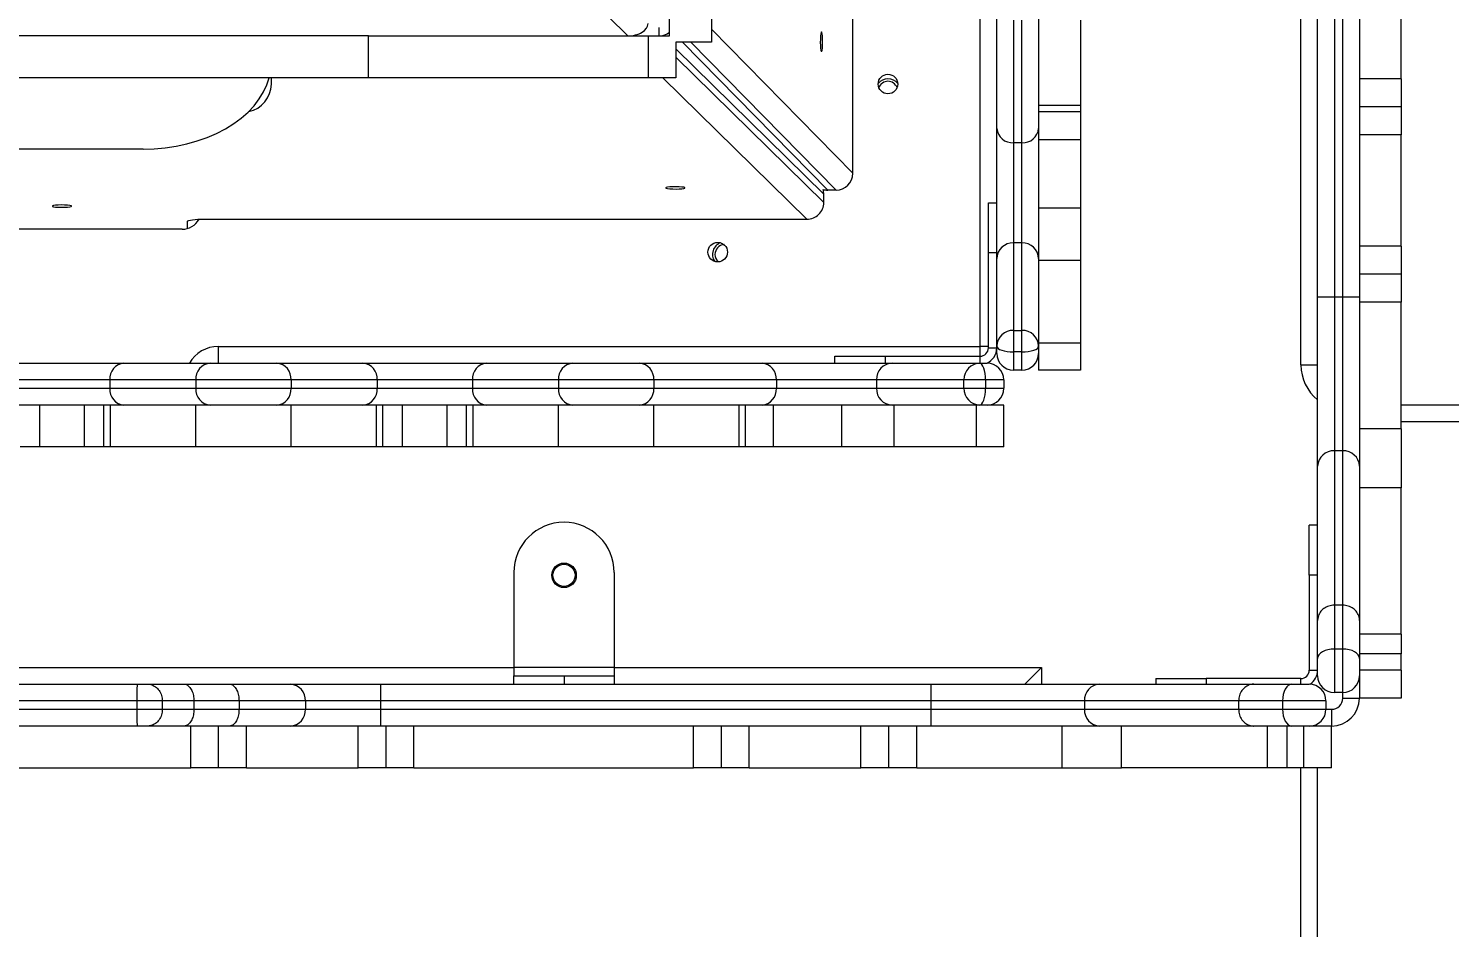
# Model space of a CAD drawing. Header units: millimetres. Extents: x -6328 to 5334, y -5037 to 4112.
# Drawn here: x -729 to -219, y 317 to 639 of the extents above; entities that cross this region are included whole.
import ezdxf

# ---------------------------------------------------------------- set-up
doc = ezdxf.new("R2010")
doc.units = ezdxf.units.MM
for name, color, linetype in [('DIKOM_ОБЪЕКТ', 7, 'Continuous'), ('DIKOM_РАЗМЕР_ЗОНА', 7, 'Continuous'), ('DIKOM_РАЗМЕР_ОБЪЕКТА', 7, 'Continuous')]:
    doc.layers.add(name, color=color, linetype=linetype)
doc.styles.add('style1', font='arial.ttf', dxfattribs={"width": 0.8})
doc.dimstyles.new('1-50', dxfattribs={"dimtxt": 300, "dimasz": 200, "dimexe": 100, "dimexo": 0, "dimgap": 100, "dimtad": 1, "dimtxsty": 'style1', "dimcen": 200, "dimclrd": 7, "dimclre": 7, "dimclrt": 7, "dimadec": 1, "dimazin": 2, "dimtfac": 1, "dimtmove": 0, "dimatfit": 2, "dimfxl": 0, "dimlwd": 25, "dimlwe": 18, "dimarcsym": 0})

# ---------------------------------------------------------------- blocks, each defined once
blk = doc.blocks.new('*D0')
at = {"layer": 'Defpoints', "color": 0, "transparency": 16777216}
for p in [(-3539.45, 760.32), (3333.52, 448.13), (3333.52, -4437.11)]:
    blk.add_point(p, dxfattribs=at)
at = {"layer": 'DIKOM_РАЗМЕР_ОБЪЕКТА', "color": 7, "lineweight": 18, "transparency": 16777216}
for p, q in [((-3539.45, 760.32), (-3539.45, -4537.11)), ((3333.52, 448.13), (3333.52, -4537.11))]:
    blk.add_line(p, q, dxfattribs=at)
at = {"layer": 'DIKOM_РАЗМЕР_ОБЪЕКТА', "color": 7, "lineweight": 25, "transparency": 16777216}
blk.add_line((-3339.45, -4437.11), (3133.52, -4437.11), dxfattribs=at)
at = {"layer": 'DIKOM_РАЗМЕР_ОБЪЕКТА', "color": 7, "transparency": 16777216}
for points in [[(-3339.45, -4403.77), (-3339.45, -4470.44), (-3539.45, -4437.11)], [(3133.52, -4403.77), (3133.52, -4470.44), (3333.52, -4437.11)]]:
    blk.add_solid(points, dxfattribs=at)
at = {"layer": 'DIKOM_РАЗМЕР_ОБЪЕКТА', "color": 7, "transparency": 16777216, "insert": (-102.96, -4183.94), "char_height": 300, "attachment_point": 5, "style": 'style1'}
blk.add_mtext('6900', dxfattribs=at)
blk = doc.blocks.new('*D1')
at = {"layer": 'Defpoints', "color": 0, "transparency": 16777216}
for p in [(-5040.91, 625.75), (5333.52, 448.13), (5333.52, -4936.78)]:
    blk.add_point(p, dxfattribs=at)
at = {"layer": 'DIKOM_РАЗМЕР_ЗОНА', "color": 7, "lineweight": 18, "transparency": 16777216}
for p, q in [((-5040.91, 625.75), (-5040.91, -5036.78)), ((5333.52, 448.13), (5333.52, -5036.78))]:
    blk.add_line(p, q, dxfattribs=at)
at = {"layer": 'DIKOM_РАЗМЕР_ЗОНА', "color": 7, "lineweight": 25, "transparency": 16777216}
blk.add_line((-4840.91, -4936.78), (5133.52, -4936.78), dxfattribs=at)
at = {"layer": 'DIKOM_РАЗМЕР_ЗОНА', "color": 7, "transparency": 16777216}
for points in [[(-4840.91, -4903.45), (-4840.91, -4970.11), (-5040.91, -4936.78)], [(5133.52, -4903.45), (5133.52, -4970.11), (5333.52, -4936.78)]]:
    blk.add_solid(points, dxfattribs=at)
at = {"layer": 'DIKOM_РАЗМЕР_ЗОНА', "color": 7, "transparency": 16777216, "insert": (-104.69, -4683.61), "char_height": 300, "attachment_point": 5, "style": 'style1'}
blk.add_mtext('10400', dxfattribs=at)
blk = doc.blocks.new('*D2')
at = {"layer": 'Defpoints', "color": 0, "transparency": 16777216}
for p in [(-5303.77, 2121.42), (-1621.11, 2121.42), (560.33, -2395.62)]:
    blk.add_point(p, dxfattribs=at)
at = {"layer": 'DIKOM_РАЗМЕР_ОБЪЕКТА', "color": 7, "lineweight": 18, "transparency": 16777216}
for p, q in [((-1621.11, 2121.42), (-5403.77, 2121.42)), ((560.33, -2395.62), (-5403.77, -2395.62))]:
    blk.add_line(p, q, dxfattribs=at)
at = {"layer": 'DIKOM_РАЗМЕР_ОБЪЕКТА', "color": 7, "lineweight": 25, "transparency": 16777216}
blk.add_line((-5303.77, -2195.62), (-5303.77, 1921.42), dxfattribs=at)
at = {"layer": 'DIKOM_РАЗМЕР_ОБЪЕКТА', "color": 7, "transparency": 16777216}
for points in [[(-5337.11, 1921.42), (-5270.44, 1921.42), (-5303.77, 2121.42)], [(-5337.11, -2195.62), (-5270.44, -2195.62), (-5303.77, -2395.62)]]:
    blk.add_solid(points, dxfattribs=at)
at = {"layer": 'DIKOM_РАЗМЕР_ОБЪЕКТА', "color": 7, "transparency": 16777216, "insert": (-5556.94, -137.1), "char_height": 300, "attachment_point": 5, "rotation": 90, "style": 'style1'}
blk.add_mtext('4500', dxfattribs=at)
blk = doc.blocks.new('*D3')
at = {"layer": 'Defpoints', "color": 0, "transparency": 16777216}
for p in [(-1814.92, 4111.71), (-5877.98, -3895.62), (33.33, -3895.62)]:
    blk.add_point(p, dxfattribs=at)
at = {"layer": 'DIKOM_РАЗМЕР_ЗОНА', "color": 7, "lineweight": 18, "transparency": 16777216}
for p, q in [((-1814.92, 4111.71), (-5977.98, 4111.71)), ((33.33, -3895.62), (-5977.98, -3895.62))]:
    blk.add_line(p, q, dxfattribs=at)
at = {"layer": 'DIKOM_РАЗМЕР_ЗОНА', "color": 7, "lineweight": 25, "transparency": 16777216}
blk.add_line((-5877.98, 3911.71), (-5877.98, -3695.62), dxfattribs=at)
at = {"layer": 'DIKOM_РАЗМЕР_ЗОНА', "color": 7, "transparency": 16777216}
for points in [[(-5911.31, 3911.71), (-5844.65, 3911.71), (-5877.98, 4111.71)], [(-5911.31, -3695.62), (-5844.65, -3695.62), (-5877.98, -3895.62)]]:
    blk.add_solid(points, dxfattribs=at)
at = {"layer": 'DIKOM_РАЗМЕР_ЗОНА', "color": 7, "transparency": 16777216, "insert": (-6131.15, 108.05), "char_height": 300, "attachment_point": 5, "rotation": 90, "style": 'style1'}
blk.add_mtext('8000', dxfattribs=at)

msp = doc.modelspace()

# ---------------------------------------------------------------- linework, layer by layer
at = {"layer": 'DIKOM_ОБЪЕКТ', "color": 7, "linetype": 'Continuous', "lineweight": 15}
for p, q in [((-513.921, 636.565), (-702.532, 824.311)), ((-433.277, 587.355), (-433.277, 803.311)), ((-387.67, 525.311), (-387.67, 798.311)), ((-266.67, 542.969), (-266.67, 740.195)), ((-260.67, 740.195), (-260.67, 542.969)), ((-257.67, 542.969), (-257.67, 740.195)), ((-251.67, 740.195), (-251.67, 542.969)), ((-236.67, 621.182), (-236.67, 721.358)), ((-272.67, 518.676), (-272.67, 656.689)), ((-381.67, 603.434), (-381.67, 647.368)), ((-366.67, 647.368), (-366.67, 603.434)), ((-498.924, 636.579), (-498.924, 644.155)), ((-483.924, 644.155), (-483.924, 634.311)), ((-375.67, 642.249), (-375.67, 598.316)), ((-372.67, 598.316), (-372.67, 642.249)), ((-351.67, 642.249), (-351.67, 611.661)), ((-502.67, 636.565), (-502.67, 639.565)), ((-499.707, 637.348), (-499.693, 637.333)), ((-499.693, 637.333), (-499.707, 637.348)), ((-483.924, 638.938), (-433.277, 587.355)), ((-606.894, 636.565), (-826.446, 636.565)), ((-606.894, 621.565), (-606.894, 636.565)), ((-606.894, 636.565), (-506.514, 636.565)), ((-506.514, 621.565), (-506.514, 636.565)), ((-506.514, 636.565), (-498.91, 636.565)), ((-501.43, 636.565), (-501.54, 636.673)), ((-483.924, 634.311), (-496.67, 634.311)), ((-496.67, 634.311), (-496.67, 621.565)), ((-443.67, 579.854), (-496.67, 631.891)), ((-494.251, 634.311), (-442.213, 581.311)), ((-439.234, 581.311), (-491.272, 634.311)), ((-496.67, 628.913), (-443.67, 576.875)), ((-606.894, 621.565), (-826.446, 621.565)), ((-641.67, 619.311), (-641.67, 621.565)), ((-506.514, 621.565), (-606.894, 621.565)), ((-496.67, 621.565), (-506.514, 621.565)), ((-449.714, 570.918), (-501.298, 621.565)), ((-236.67, 621.182), (-251.67, 621.182)), ((-236.67, 621.182), (-236.67, 611.182)), ((-351.67, 611.661), (-366.67, 611.661)), ((-351.67, 611.661), (-351.67, 609.311)), ((-351.67, 609.311), (-366.67, 609.311)), ((-351.67, 609.311), (-351.67, 599.311)), ((-236.67, 611.182), (-251.67, 611.182)), ((-236.67, 611.182), (-236.67, 601.182)), ((-381.67, 556.783), (-381.67, 603.434)), ((-366.67, 603.434), (-366.67, 556.783)), ((-236.67, 601.182), (-251.67, 601.182)), ((-236.67, 561.182), (-236.67, 601.182)), ((-687.67, 596.038), (-745.67, 596.038)), ((-372.67, 598.316), (-375.67, 598.316)), ((-375.67, 598.316), (-375.67, 562.43)), ((-372.67, 562.43), (-372.67, 598.316)), ((-351.67, 599.311), (-366.67, 599.311)), ((-351.67, 599.311), (-351.67, 574.886)), ((-439.234, 581.311), (-442.213, 581.311)), ((-443.67, 576.875), (-443.67, 579.854)), ((-384.67, 558.811), (-384.67, 576.811)), ((-384.67, 576.811), (-381.67, 576.811)), ((-665.67, 570.918), (-449.714, 570.918)), ((-351.67, 574.886), (-366.67, 574.886)), ((-351.67, 574.886), (-351.67, 556.062)), ((-673.67, 567.311), (-759.67, 567.311)), ((-671.67, 567.602), (-671.67, 570.201)), ((-375.67, 562.43), (-375.67, 531.07)), ((-372.67, 562.43), (-375.67, 562.43)), ((-372.67, 531.07), (-372.67, 562.43)), ((-236.67, 561.182), (-251.67, 561.182)), ((-236.67, 561.182), (-236.67, 551.182)), ((-381.67, 558.811), (-384.67, 558.811)), ((-384.67, 524.811), (-384.67, 558.811)), ((-381.67, 525.423), (-381.67, 556.783)), ((-366.67, 556.783), (-366.67, 525.423)), ((-351.67, 556.062), (-366.67, 556.062)), ((-351.67, 556.062), (-351.67, 526.517)), ((-236.67, 551.182), (-251.67, 551.182)), ((-236.67, 551.182), (-236.67, 541.182)), ((-260.67, 542.969), (-266.67, 542.969)), ((-266.67, 482.421), (-266.67, 542.969)), ((-260.67, 542.969), (-260.67, 487.926)), ((-257.67, 542.969), (-260.67, 542.969)), ((-257.67, 487.926), (-257.67, 542.969)), ((-251.67, 542.969), (-257.67, 542.969)), ((-251.67, 542.969), (-251.67, 482.421)), ((-236.67, 541.182), (-251.67, 541.182)), ((-236.67, 495.836), (-236.67, 541.182)), ((-375.67, 531.07), (-375.67, 523.341)), ((-375.67, 531.07), (-372.67, 531.07)), ((-372.67, 523.341), (-372.67, 531.07)), ((-660.67, 519.311), (-660.67, 525.311)), ((-660.67, 525.311), (-387.67, 525.311)), ((-384.67, 525.311), (-387.67, 525.311)), ((-387.67, 521.811), (-387.67, 525.311)), ((-384.67, 524.811), (-381.67, 524.811)), ((-381.67, 522.811), (-381.67, 525.423)), ((-351.67, 526.517), (-366.67, 526.517)), ((-366.67, 525.423), (-366.67, 522.811)), ((-351.67, 526.517), (-351.67, 516.811)), ((-439.67, 519.311), (-439.67, 521.811)), ((-439.67, 521.811), (-421.67, 521.811)), ((-421.67, 521.811), (-387.67, 521.811)), ((-421.67, 521.811), (-421.67, 519.311)), ((-387.67, 519.311), (-387.67, 521.811)), ((-372.67, 523.341), (-375.67, 523.341)), ((-375.67, 523.341), (-375.67, 516.811)), ((-372.67, 516.811), (-372.67, 523.341)), ((-366.67, 522.811), (-366.67, 516.811)), ((-738.85, 519.311), (-694.49, 519.311)), ((-694.49, 519.311), (-663.613, 519.311)), ((-663.613, 519.311), (-639.727, 519.311)), ((-639.727, 519.311), (-608.85, 519.311)), ((-608.85, 519.311), (-564.49, 519.311)), ((-564.49, 519.311), (-533.613, 519.311)), ((-533.613, 519.311), (-509.727, 519.311)), ((-509.727, 519.311), (-465.794, 519.311)), ((-465.794, 519.311), (-419.142, 519.311)), ((-419.142, 519.311), (-387.782, 519.311)), ((-387.782, 519.311), (-385.17, 519.311)), ((-372.67, 516.811), (-375.67, 516.811)), ((-351.67, 516.811), (-366.67, 516.811)), ((-272.67, 518.676), (-266.67, 518.676)), ((-699.608, 513.311), (-733.732, 513.311)), ((-733.732, 510.311), (-699.608, 510.311)), ((-668.732, 513.311), (-699.608, 513.311)), ((-699.608, 513.311), (-699.608, 510.311)), ((-699.608, 510.311), (-668.732, 510.311)), ((-634.608, 513.311), (-668.732, 513.311)), ((-668.732, 513.311), (-668.732, 510.311)), ((-668.732, 510.311), (-634.608, 510.311)), ((-634.608, 513.311), (-634.608, 510.311)), ((-603.732, 513.311), (-634.608, 513.311)), ((-634.608, 510.311), (-603.732, 510.311)), ((-603.732, 513.311), (-603.732, 510.311)), ((-569.608, 513.311), (-603.732, 513.311)), ((-603.732, 510.311), (-569.608, 510.311)), ((-538.732, 513.311), (-569.608, 513.311)), ((-569.608, 513.311), (-569.608, 510.311)), ((-569.608, 510.311), (-538.732, 510.311)), ((-504.608, 513.311), (-538.732, 513.311)), ((-538.732, 513.311), (-538.732, 510.311)), ((-538.732, 510.311), (-504.608, 510.311)), ((-504.608, 513.311), (-504.608, 510.311)), ((-460.675, 513.311), (-504.608, 513.311)), ((-504.608, 510.311), (-460.675, 510.311)), ((-460.675, 513.311), (-460.675, 510.311)), ((-424.789, 513.311), (-460.675, 513.311)), ((-460.675, 510.311), (-424.789, 510.311)), ((-393.429, 513.311), (-424.789, 513.311)), ((-424.789, 513.311), (-424.789, 510.311)), ((-424.789, 510.311), (-393.429, 510.311)), ((-385.7, 513.311), (-393.429, 513.311)), ((-393.429, 510.311), (-393.429, 513.311)), ((-393.429, 510.311), (-385.7, 510.311)), ((-385.7, 513.311), (-385.7, 510.311)), ((-379.17, 513.311), (-385.7, 513.311)), ((-385.7, 510.311), (-379.17, 510.311)), ((-379.17, 513.311), (-379.17, 510.311)), ((-694.49, 504.311), (-738.85, 504.311)), ((-724.67, 489.311), (-724.67, 504.311)), ((-708.67, 489.311), (-708.67, 504.311)), ((-701.67, 489.311), (-701.67, 504.311)), ((-699.319, 489.311), (-699.319, 504.311)), ((-663.613, 504.311), (-694.49, 504.311)), ((-668.732, 489.311), (-668.732, 504.311)), ((-639.727, 504.311), (-663.613, 504.311)), ((-608.85, 504.311), (-639.727, 504.311)), ((-634.608, 489.311), (-634.608, 504.311)), ((-564.49, 504.311), (-608.85, 504.311)), ((-604.021, 489.311), (-604.021, 504.311)), ((-601.67, 489.311), (-601.67, 504.311)), ((-594.67, 489.311), (-594.67, 504.311)), ((-578.67, 489.311), (-578.67, 504.311)), ((-571.67, 489.311), (-571.67, 504.311)), ((-569.319, 489.311), (-569.319, 504.311)), ((-533.613, 504.311), (-564.49, 504.311)), ((-538.732, 489.311), (-538.732, 504.311)), ((-509.727, 504.311), (-533.613, 504.311)), ((-465.794, 504.311), (-509.727, 504.311)), ((-504.608, 489.311), (-504.608, 504.311)), ((-474.021, 489.311), (-474.021, 504.311)), ((-471.67, 489.311), (-471.67, 504.311)), ((-419.142, 504.311), (-465.794, 504.311)), ((-461.67, 489.311), (-461.67, 504.311)), ((-437.246, 489.311), (-437.246, 504.311)), ((-387.782, 504.311), (-419.142, 504.311)), ((-418.422, 489.311), (-418.422, 504.311)), ((-388.876, 489.311), (-388.876, 504.311)), ((-385.17, 504.311), (-387.782, 504.311)), ((-379.17, 504.311), (-385.17, 504.311)), ((-379.17, 489.311), (-379.17, 504.311)), ((378.368, 504.311), (-236.67, 504.311)), ((-236.67, 495.836), (-251.67, 495.836)), ((378.566, 498.311), (-236.67, 498.311)), ((-236.67, 495.836), (-236.67, 474.623)), ((-724.67, 489.311), (-731.67, 489.311)), ((-708.67, 489.311), (-724.67, 489.311)), ((-701.67, 489.311), (-708.67, 489.311)), ((-699.319, 489.311), (-701.67, 489.311)), ((-668.732, 489.311), (-699.319, 489.311)), ((-634.608, 489.311), (-668.732, 489.311)), ((-604.021, 489.311), (-634.608, 489.311)), ((-601.67, 489.311), (-604.021, 489.311)), ((-594.67, 489.311), (-601.67, 489.311)), ((-578.67, 489.311), (-594.67, 489.311)), ((-571.67, 489.311), (-578.67, 489.311)), ((-569.319, 489.311), (-571.67, 489.311)), ((-538.732, 489.311), (-569.319, 489.311)), ((-504.608, 489.311), (-538.732, 489.311)), ((-474.021, 489.311), (-504.608, 489.311)), ((-471.67, 489.311), (-474.021, 489.311)), ((-461.67, 489.311), (-471.67, 489.311)), ((-437.246, 489.311), (-461.67, 489.311)), ((-418.422, 489.311), (-437.246, 489.311)), ((-388.876, 489.311), (-418.422, 489.311)), ((-379.17, 489.311), (-388.876, 489.311)), ((-260.67, 487.926), (-260.67, 432.619)), ((-257.67, 487.926), (-260.67, 487.926)), ((-257.67, 432.619), (-257.67, 487.926)), ((-266.67, 427.18), (-266.67, 482.421)), ((-251.67, 482.421), (-251.67, 427.18)), ((-236.67, 474.623), (-251.67, 474.623)), ((-236.67, 422.24), (-236.67, 474.623)), ((-266.67, 461.311), (-269.67, 461.311)), ((-269.67, 443.311), (-269.67, 461.311)), ((-554.768, 444.311), (-554.768, 410.311)), ((-518.768, 444.311), (-518.768, 410.311)), ((-269.67, 443.311), (-269.67, 409.311)), ((-266.67, 443.311), (-269.67, 443.311)), ((-260.67, 432.619), (-260.67, 416.892)), ((-257.67, 432.619), (-260.67, 432.619)), ((-257.67, 416.892), (-257.67, 432.619)), ((-266.67, 413.543), (-266.67, 427.18)), ((-251.67, 427.18), (-251.67, 413.543)), ((-236.67, 422.24), (-251.67, 422.24)), ((-236.67, 422.24), (-236.67, 415.169)), ((-266.67, 407.311), (-266.67, 413.543)), ((-260.67, 416.892), (-260.67, 401.311)), ((-257.67, 416.892), (-260.67, 416.892)), ((-257.67, 401.311), (-257.67, 416.892)), ((-236.67, 415.169), (-251.67, 415.169)), ((-251.67, 413.543), (-251.67, 407.311)), ((-236.67, 409.311), (-236.67, 415.169)), ((-878.292, 410.311), (-554.768, 410.311)), ((-518.768, 410.311), (-554.768, 410.311)), ((-554.768, 410.311), (-554.768, 407.311)), ((-518.768, 410.311), (-518.768, 407.311)), ((-518.768, 410.311), (-365.67, 410.311)), ((-365.67, 410.311), (-371.67, 404.311)), ((-365.67, 410.311), (-365.67, 404.311)), ((-269.67, 409.311), (-266.67, 409.311)), ((-236.67, 409.311), (-251.67, 409.311)), ((-236.67, 409.311), (-236.67, 399.311)), ((-743.54, 404.311), (-689.8, 404.311)), ((-689.8, 404.311), (-686.074, 404.311)), ((-686.074, 404.311), (-672.949, 404.311)), ((-672.949, 404.311), (-656.675, 404.311)), ((-656.675, 404.311), (-634.843, 404.311)), ((-634.843, 404.311), (-602.554, 404.311)), ((-602.554, 404.311), (-602.554, 398.311)), ((-602.554, 404.311), (-405.329, 404.311)), ((-554.768, 407.311), (-536.768, 407.311)), ((-554.768, 404.311), (-554.768, 407.311)), ((-536.768, 407.311), (-536.768, 404.311)), ((-536.768, 407.311), (-518.768, 407.311)), ((-518.768, 407.311), (-518.768, 404.311)), ((-405.329, 404.311), (-405.329, 398.311)), ((-405.329, 404.311), (-344.781, 404.311)), ((-344.781, 404.311), (-289.54, 404.311)), ((-324.67, 406.311), (-324.67, 404.311)), ((-324.67, 406.311), (-306.67, 406.311)), ((-272.67, 406.311), (-306.67, 406.311)), ((-306.67, 406.311), (-306.67, 404.311)), ((-289.54, 404.311), (-275.903, 404.311)), ((-275.903, 404.311), (-269.67, 404.311)), ((-272.67, 404.311), (-272.67, 406.311)), ((-251.67, 407.311), (-251.67, 399.311)), ((-689.837, 398.311), (-743.504, 398.311)), ((-680.755, 398.311), (-689.837, 398.311)), ((-689.837, 398.311), (-689.837, 395.311)), ((-680.755, 398.311), (-680.755, 395.311)), ((-669.412, 398.311), (-680.755, 398.311)), ((-669.412, 398.311), (-669.412, 395.311)), ((-653.242, 398.311), (-669.412, 398.311)), ((-653.242, 398.311), (-653.242, 395.311)), ((-629.462, 398.311), (-653.242, 398.311)), ((-629.462, 398.311), (-629.462, 395.311)), ((-602.554, 398.311), (-629.462, 398.311)), ((-602.554, 398.311), (-602.554, 395.311)), ((-405.329, 398.311), (-602.554, 398.311)), ((-350.285, 398.311), (-405.329, 398.311)), ((-405.329, 398.311), (-405.329, 395.311)), ((-294.978, 398.311), (-350.285, 398.311)), ((-350.285, 398.311), (-350.285, 395.311)), ((-279.251, 398.311), (-294.978, 398.311)), ((-294.978, 398.311), (-294.978, 395.311)), ((-263.67, 398.311), (-279.251, 398.311)), ((-279.251, 398.311), (-279.251, 395.311)), ((-263.67, 398.311), (-263.67, 395.311)), ((-257.67, 401.311), (-260.67, 401.311)), ((-257.67, 399.311), (-257.67, 401.311)), ((-257.67, 399.311), (-251.67, 399.311)), ((-236.67, 399.311), (-251.67, 399.311)), ((-743.504, 395.311), (-689.837, 395.311)), ((-689.837, 395.311), (-680.755, 395.311)), ((-680.755, 395.311), (-669.412, 395.311)), ((-669.412, 395.311), (-653.242, 395.311)), ((-653.242, 395.311), (-629.462, 395.311)), ((-629.462, 395.311), (-602.554, 395.311)), ((-602.554, 395.311), (-602.554, 389.311)), ((-602.554, 395.311), (-405.329, 395.311)), ((-405.329, 395.311), (-350.285, 395.311)), ((-405.329, 395.311), (-405.329, 389.311)), ((-350.285, 395.311), (-294.978, 395.311)), ((-294.978, 395.311), (-279.251, 395.311)), ((-279.251, 395.311), (-263.67, 395.311)), ((-263.67, 395.311), (-261.67, 395.311)), ((-261.67, 395.311), (-261.67, 389.311)), ((-689.8, 389.311), (-743.54, 389.311)), ((-686.074, 389.311), (-689.8, 389.311)), ((-672.949, 389.311), (-686.074, 389.311)), ((-656.675, 389.311), (-672.949, 389.311)), ((-670.555, 374.311), (-670.555, 389.311)), ((-660.555, 374.311), (-660.555, 389.311)), ((-634.843, 389.311), (-656.675, 389.311)), ((-650.555, 374.311), (-650.555, 389.311)), ((-602.554, 389.311), (-634.843, 389.311)), ((-610.555, 374.311), (-610.555, 389.311)), ((-405.329, 389.311), (-602.554, 389.311)), ((-600.555, 374.311), (-600.555, 389.311)), ((-590.555, 374.311), (-590.555, 389.311)), ((-490.379, 374.311), (-490.379, 389.311)), ((-480.379, 374.311), (-480.379, 389.311)), ((-470.379, 374.311), (-470.379, 389.311)), ((-430.379, 374.311), (-430.379, 389.311)), ((-420.379, 374.311), (-420.379, 389.311)), ((-410.379, 374.311), (-410.379, 389.311)), ((-344.781, 389.311), (-405.329, 389.311)), ((-358.196, 374.311), (-358.196, 389.311)), ((-289.54, 389.311), (-344.781, 389.311)), ((-336.982, 374.311), (-336.982, 389.311)), ((-275.903, 389.311), (-289.54, 389.311)), ((-284.599, 374.311), (-284.599, 389.311)), ((-277.528, 374.311), (-277.528, 389.311)), ((-269.67, 389.311), (-275.903, 389.311)), ((-271.67, 374.311), (-271.67, 389.311)), ((-261.67, 389.311), (-269.67, 389.311)), ((-261.67, 374.311), (-261.67, 389.311)), ((-769.623, 374.311), (-670.555, 374.311)), ((-660.555, 374.311), (-670.555, 374.311)), ((-650.555, 374.311), (-660.555, 374.311)), ((-650.555, 374.311), (-610.555, 374.311)), ((-600.555, 374.311), (-610.555, 374.311)), ((-590.555, 374.311), (-600.555, 374.311)), ((-590.555, 374.311), (-490.379, 374.311)), ((-480.379, 374.311), (-490.379, 374.311)), ((-470.379, 374.311), (-480.379, 374.311)), ((-470.379, 374.311), (-430.379, 374.311)), ((-420.379, 374.311), (-430.379, 374.311)), ((-410.379, 374.311), (-420.379, 374.311)), ((-410.379, 374.311), (-358.196, 374.311)), ((-358.196, 374.311), (-336.982, 374.311)), ((-284.599, 374.311), (-336.982, 374.311)), ((-277.528, 374.311), (-284.599, 374.311)), ((-271.67, 374.311), (-277.528, 374.311)), ((-272.67, -252.001), (-272.67, 374.311)), ((-261.67, 374.311), (-271.67, 374.311)), ((-266.67, -253.442), (-266.67, 374.311))]:
    msp.add_line(p, q, dxfattribs=at)
at = {"layer": 'DIKOM_ОБЪЕКТ', "color": 7, "linetype": 'Continuous', "lineweight": 15, "flags": 128}
for points in [[(-444.49, 638.035), (-444.626, 637.845), (-444.747, 637.297), (-444.84, 636.449), (-444.895, 635.394), (-444.907, 634.246), (-444.873, 633.129), (-444.798, 632.164), (-444.689, 631.456), (-444.559, 631.082), (-444.421, 631.082), (-444.291, 631.456), (-444.182, 632.164), (-444.107, 633.129), (-444.073, 634.246), (-444.085, 635.394), (-444.14, 636.449), (-444.233, 637.297), (-444.354, 637.845), (-444.49, 638.035)], [(-687.67, 596.038), (-683.661, 596.156), (-679.682, 596.51), (-675.764, 597.096), (-671.937, 597.911), (-668.23, 598.949), (-664.67, 600.2), (-661.286, 601.657), (-658.102, 603.307), (-655.143, 605.138), (-652.432, 607.137), (-649.989, 609.287), (-647.833, 611.573), (-645.98, 613.977), (-644.444, 616.482), (-643.237, 619.067), (-642.408, 621.565)], [(-500.394, 582.131), (-500.204, 581.995), (-499.656, 581.874), (-498.808, 581.781), (-497.753, 581.725), (-496.605, 581.714), (-495.488, 581.748), (-494.523, 581.823), (-493.816, 581.932), (-493.442, 582.062), (-493.442, 582.199), (-493.816, 582.33), (-494.523, 582.438), (-495.488, 582.513), (-496.605, 582.547), (-497.753, 582.536), (-498.808, 582.481), (-499.656, 582.387), (-500.204, 582.266), (-500.394, 582.131)], [(-713.17, 575.577), (-713.36, 575.713), (-713.908, 575.834), (-714.756, 575.927), (-715.811, 575.982), (-716.959, 575.994), (-718.076, 575.96), (-719.041, 575.885), (-719.748, 575.776), (-720.122, 575.646), (-720.122, 575.508), (-719.748, 575.378), (-719.041, 575.269), (-718.076, 575.194), (-716.959, 575.16), (-715.811, 575.172), (-714.756, 575.227), (-713.908, 575.32), (-713.36, 575.441), (-713.17, 575.577)], [(-671.67, 570.201), (-671.555, 570.341), (-671.213, 570.476), (-670.659, 570.6), (-669.913, 570.708), (-669.003, 570.797), (-667.966, 570.864), (-666.841, 570.904), (-665.67, 570.918)], [(-381.67, 525.423), (-381.555, 525.017), (-381.213, 524.626), (-380.659, 524.266), (-379.913, 523.951), (-379.003, 523.692), (-377.966, 523.499), (-376.841, 523.381), (-375.67, 523.341)], [(-372.67, 523.341), (-371.5, 523.381), (-370.374, 523.499), (-369.337, 523.692), (-368.427, 523.951), (-367.681, 524.266), (-367.127, 524.626), (-366.785, 525.017), (-366.67, 525.423)], [(-385.7, 513.311), (-385.74, 514.481), (-385.859, 515.607), (-386.051, 516.644), (-386.31, 517.553), (-386.625, 518.299), (-386.985, 518.854), (-387.376, 519.195), (-387.782, 519.311)], [(-387.782, 504.311), (-387.376, 504.426), (-386.985, 504.767), (-386.625, 505.322), (-386.31, 506.068), (-386.051, 506.977), (-385.859, 508.015), (-385.74, 509.14), (-385.7, 510.311)], [(-260.67, 416.892), (-261.841, 416.827), (-262.966, 416.637), (-264.003, 416.327), (-264.913, 415.911), (-265.659, 415.404), (-266.213, 414.825), (-266.555, 414.196), (-266.67, 413.543)], [(-251.67, 413.543), (-251.785, 414.196), (-252.127, 414.825), (-252.681, 415.404), (-253.427, 415.911), (-254.337, 416.327), (-255.374, 416.637), (-256.5, 416.827), (-257.67, 416.892)], [(-275.903, 404.311), (-276.556, 404.195), (-277.184, 403.854), (-277.763, 403.299), (-278.27, 402.553), (-278.687, 401.644), (-278.996, 400.607), (-279.187, 399.481), (-279.251, 398.311)], [(-279.251, 395.311), (-279.187, 394.14), (-278.996, 393.015), (-278.687, 391.977), (-278.27, 391.068), (-277.763, 390.322), (-277.184, 389.767), (-276.556, 389.426), (-275.903, 389.311)]]:
    msp.add_lwpolyline(points, dxfattribs=at)
at = {"layer": 'DIKOM_ОБЪЕКТ', "color": 7, "linetype": 'Continuous', "lineweight": 15}
for centre, radius in [((-420.67, 619.311), 3.5), ((-481.67, 559.113), 3.5), ((-536.768, 443.311), 4.4), ((-536.768, 443.311), 4)]:
    msp.add_circle(centre, radius, dxfattribs=at)
for centre, radius, start, end in [((-502.67, 642.565), 6, 270, 308.62857), ((-651.67, 619.311), 10, 280.89869, 0), ((-420.67, 616.811), 4.4, 37.39256, 142.60744), ((-420.67, 616.811), 3.5, 20.92483, 159.07517), ((-376.078, 603.913), 5.612, 184.89317, 274.1729), ((-372.262, 603.913), 5.612, 265.8271, 355.10683), ((-673.67, 574.311), 7, 270, 330.66525), ((-479.17, 558.311), 4.4, 109.52221, 214.90816), ((-479.17, 558.311), 3.5, 94.24374, 180), ((-375.841, 556.601), 5.832, 88.31756, 178.21242), ((-372.499, 556.601), 5.832, 1.78758, 91.68244), ((-479.17, 558.311), 3.5, 180, 230.18663), ((-375.841, 525.241), 5.832, 88.31756, 178.21242), ((-372.499, 525.241), 5.832, 1.78758, 91.68244), ((-660.67, 513.311), 12, 90, 150), ((-387.67, 524.811), 3, 270, 0), ((-387.67, 524.811), 6, 293.55646, 0), ((-375.67, 522.811), 6, 180, 270), ((-372.67, 522.811), 6, 270, 0), ((-694.011, 513.719), 5.612, 94.89317, 184.1729), ((-663.135, 513.719), 5.612, 94.89317, 184.1729), ((-640.206, 513.719), 5.612, 355.8271, 85.10683), ((-609.329, 513.719), 5.612, 355.8271, 85.10683), ((-564.011, 513.719), 5.612, 94.89317, 184.1729), ((-533.135, 513.719), 5.612, 94.89317, 184.1729), ((-510.206, 513.719), 5.612, 355.8271, 85.10683), ((-466.272, 513.719), 5.612, 355.8271, 85.10683), ((-418.96, 513.482), 5.832, 91.78758, 181.68244), ((-387.6, 513.482), 5.832, 91.78758, 181.68244), ((-385.17, 513.311), 6, 0, 90), ((-256.67, 518.676), 16, 180, 231.31781), ((-694.011, 509.902), 5.612, 175.8271, 265.10683), ((-663.135, 509.902), 5.612, 175.8271, 265.10683), ((-640.206, 509.902), 5.612, 274.89317, 4.1729), ((-609.329, 509.902), 5.612, 274.89317, 4.1729), ((-564.011, 509.902), 5.612, 175.8271, 265.10683), ((-533.135, 509.902), 5.612, 175.8271, 265.10683), ((-510.206, 509.902), 5.612, 274.89317, 4.1729), ((-466.272, 509.902), 5.612, 274.89317, 4.1729), ((-418.96, 510.139), 5.832, 178.31756, 268.21242), ((-387.6, 510.139), 5.832, 178.31756, 268.21242), ((-385.17, 510.311), 6, 270, 0), ((-260.908, 482.162), 5.768, 87.63949, 177.42681), ((-257.432, 482.162), 5.768, 2.57319, 92.36051), ((-536.768, 444.311), 18, 90, 180), ((-536.768, 444.311), 18, 0, 90), ((-272.67, 409.311), 3, 270, 0), ((-272.67, 409.311), 6, 303.42315, 0), ((-635.17, 398.604), 5.716, 357.05878, 86.72041), ((-344.522, 398.548), 5.768, 92.57319, 182.36051), ((-269.67, 398.311), 6, 0, 90), ((-260.67, 407.311), 6, 180, 270), ((-257.67, 407.311), 6, 270, 0), ((-261.67, 399.311), 4, 270, 0), ((-261.67, 399.311), 10, 270, 0), ((-635.17, 395.017), 5.716, 273.27959, 2.94122), ((-344.522, 395.073), 5.768, 177.63949, 267.42681), ((-269.67, 395.311), 6, 270, 0)]:
    msp.add_arc(centre, radius, start, end, dxfattribs=at)
for centre, major_axis, ratio, start_param, end_param in [((-513.921, 640.989), (-7.251, 0), 0.6101789, 1.5707963, 3.1415927), ((-439.234, 587.355), (0, 6.044), 0.9855715, 3.1415927, 4.712389), ((-442.213, 587.355), (0, 6.044), 0.9855715, 2.8500849, 3.1415927), ((-449.714, 579.854), (-6.044, 0), 0.9855715, 3.1415927, 3.4331004), ((-449.714, 576.875), (-6.044, 0), 0.9855715, 1.5707963, 3.1415927)]:
    msp.add_ellipse(centre, major_axis=major_axis, ratio=ratio, start_param=start_param, end_param=end_param, dxfattribs=at)
for points, knots in [([(-260.67, 432.619), (-261.345, 432.559), (-262.694, 432.438), (-264.489, 431.501), (-265.854, 430.121), (-266.538, 428.611), (-266.668, 427.601), (-266.67, 427.2), (-266.67, 427.18)], [0, 0, 0, 0, 0.2145862, 0.4291713, 0.6437893, 0.8584802, 0.9930847, 1, 1, 1, 1]), ([(-251.67, 427.18), (-251.67, 427.2), (-251.672, 427.601), (-251.802, 428.611), (-252.486, 430.121), (-253.851, 431.501), (-255.647, 432.438), (-256.996, 432.559), (-257.67, 432.619)], [0, 0, 0, 0, 0.0069153, 0.1415198, 0.3562107, 0.5708287, 0.7854138, 1, 1, 1, 1]), ([(-689.8, 404.311), (-689.801, 404.31), (-689.804, 404.307), (-689.812, 404.17), (-689.822, 403.496), (-689.83, 402.13), (-689.836, 400.335), (-689.836, 398.985), (-689.837, 398.311)], [0, 0, 0, 0, 0.0132295, 0.1413004, 0.3559774, 0.5706522, 0.7853261, 1, 1, 1, 1]), ([(-686.074, 404.311), (-686.063, 404.311), (-685.66, 404.31), (-684.658, 404.181), (-683.17, 403.489), (-681.833, 402.124), (-680.928, 400.331), (-680.812, 398.984), (-680.755, 398.311)], [0, 0, 0, 0, 0.0036344, 0.1436348, 0.3581558, 0.5722263, 0.78611, 1, 1, 1, 1]), ([(-672.949, 404.311), (-672.91, 404.31), (-672.649, 404.305), (-671.995, 404.161), (-671.036, 403.496), (-670.139, 402.13), (-669.529, 400.335), (-669.451, 398.985), (-669.412, 398.311)], [0, 0, 0, 0, 0.0209692, 0.1413219, 0.3559925, 0.570662, 0.785331, 1, 1, 1, 1]), ([(-656.675, 404.311), (-656.662, 404.311), (-656.409, 404.309), (-655.772, 404.178), (-654.819, 403.495), (-653.948, 402.13), (-653.356, 400.334), (-653.28, 398.985), (-653.242, 398.311)], [0, 0, 0, 0, 0.0073342, 0.1414717, 0.3561625, 0.5707932, 0.7853961, 1, 1, 1, 1]), ([(-289.54, 404.311), (-289.559, 404.311), (-289.96, 404.309), (-290.97, 404.178), (-292.481, 403.495), (-293.86, 402.13), (-294.798, 400.334), (-294.918, 398.985), (-294.978, 398.311)], [0, 0, 0, 0, 0.0069153, 0.1415198, 0.3562107, 0.5708287, 0.7854138, 1, 1, 1, 1]), ([(-689.837, 395.311), (-689.836, 394.636), (-689.836, 393.287), (-689.83, 391.491), (-689.822, 390.125), (-689.812, 389.451), (-689.804, 389.314), (-689.801, 389.311), (-689.8, 389.311)], [0, 0, 0, 0, 0.2146739, 0.4293478, 0.6440226, 0.8586996, 0.9867705, 1, 1, 1, 1]), ([(-680.755, 395.311), (-680.812, 394.637), (-680.928, 393.29), (-681.833, 391.498), (-683.17, 390.133), (-684.658, 389.441), (-685.66, 389.312), (-686.063, 389.311), (-686.074, 389.311)], [0, 0, 0, 0, 0.21389, 0.4277737, 0.6418442, 0.8563652, 0.9963656, 1, 1, 1, 1]), ([(-669.412, 395.311), (-669.451, 394.636), (-669.529, 393.287), (-670.139, 391.491), (-671.036, 390.125), (-671.995, 389.461), (-672.649, 389.316), (-672.91, 389.311), (-672.949, 389.311)], [0, 0, 0, 0, 0.214669, 0.429338, 0.6440075, 0.8586781, 0.9790308, 1, 1, 1, 1]), ([(-653.242, 395.311), (-653.28, 394.636), (-653.356, 393.287), (-653.948, 391.492), (-654.819, 390.126), (-655.772, 389.444), (-656.409, 389.312), (-656.662, 389.311), (-656.675, 389.311)], [0, 0, 0, 0, 0.2146039, 0.4292068, 0.6438375, 0.8585283, 0.9926658, 1, 1, 1, 1]), ([(-294.978, 395.311), (-294.918, 394.636), (-294.798, 393.287), (-293.86, 391.492), (-292.481, 390.126), (-290.97, 389.443), (-289.96, 389.312), (-289.559, 389.311), (-289.54, 389.311)], [0, 0, 0, 0, 0.2145862, 0.4291713, 0.6437893, 0.8584802, 0.9930847, 1, 1, 1, 1])]:
    msp.add_open_spline(points, degree=3, knots=knots, dxfattribs=at)

# ---------------------------------------------------------------- dimensions: what is measured, and where the dimension line sits
at = {"layer": 'DIKOM_РАЗМЕР_ЗОНА'}
dim = msp.add_linear_dim(base=(-5877.98, -3895.616), p1=(-1814.925, 4111.709), p2=(33.33, -3895.616), angle=90, text='8000', dimstyle='1-50', dxfattribs=at)
dim.commit()
dim.dimension.update_dxf_attribs({"geometry": '*D3', "text_midpoint": (-5877.98, 108.046), "dimtype": 160})
dim = msp.add_linear_dim(base=(5333.521, -4936.782), p1=(-5040.908, 625.746), p2=(5333.521, 448.128), text='10400', dimstyle='1-50', dxfattribs=at)
dim.commit()
dim.dimension.update_dxf_attribs({"geometry": '*D1', "text_midpoint": (-104.69, -4936.782), "dimtype": 160})
at = {"layer": 'DIKOM_РАЗМЕР_ОБЪЕКТА'}
dim = msp.add_linear_dim(base=(-5303.773, 2121.419), p1=(560.33, -2395.616), p2=(-1621.109, 2121.419), angle=90, text='4500', dimstyle='1-50', dxfattribs=at)
dim.commit()
dim.dimension.update_dxf_attribs({"geometry": '*D2', "text_midpoint": (-5303.773, -137.099), "dimtype": 160})
dim = msp.add_linear_dim(base=(3333.521, -4437.108), p1=(-3539.449, 760.323), p2=(3333.521, 448.128), text='6900', dimstyle='1-50', dxfattribs=at)
dim.commit()
dim.dimension.update_dxf_attribs({"geometry": '*D0', "text_midpoint": (-102.964, -4437.108), "dimtype": 160})

doc.saveas('drawing.dxf')
